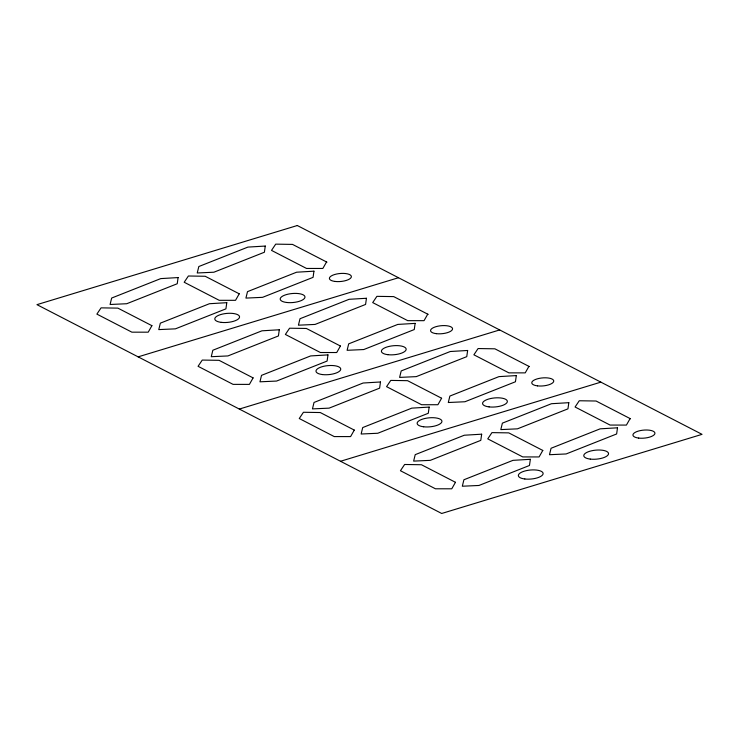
<?xml version="1.0" encoding="UTF-8"?>
<svg xmlns="http://www.w3.org/2000/svg" width="739" height="739" viewBox="0 0 739 739"><rect width="100%" height="100%" fill="white"/><g stroke="black" fill="none" stroke-linecap="round" stroke-linejoin="round"><path stroke-width="1.11" d="M326.546 261.957L322.851 268.46L306.519 268.451L271.518 250.392L275.702 244.138L292.524 244.406L326.961 262.169M427.733 314.167L424.038 320.671L407.706 320.652L372.705 302.593L376.89 296.348L393.711 296.607L428.149 314.38M528.921 366.368L525.226 372.872L508.894 372.862L473.893 354.803L478.078 348.549L494.899 348.817L529.336 366.581M630.108 418.579L626.413 425.082L610.081 425.064L575.081 407.004L579.265 400.76L596.087 401.018L630.524 418.791M138.138 356.854L398.487 277.725M239.325 409.064L499.675 329.936M340.513 461.275L600.862 382.146M178.108 277.568L177.231 283.748L126.729 303.729L110.083 304.486L111.663 298.039L160.76 278.603L178.108 277.568M226.79 302.685L225.912 308.865L175.411 328.846L158.765 329.603L160.345 323.155L209.442 303.72L226.79 302.685M265.264 246.059L264.396 252.239L213.885 272.22L197.239 272.977L198.819 266.53L247.916 247.094L265.264 246.059M279.296 329.77L278.418 335.949L227.917 355.939L211.271 356.697L212.841 350.24L261.948 330.813L279.296 329.77M313.946 271.176L313.077 277.356L262.567 297.337L245.921 298.094L247.5 291.646L296.598 272.211L313.946 271.176M327.977 354.886L327.1 361.066L276.598 381.056L259.952 381.814L261.523 375.357L310.629 355.93L327.977 354.886M366.452 298.27L365.583 304.44L315.073 324.43L298.427 325.188L300.006 318.731L349.104 299.304L366.452 298.27M380.483 381.98L379.606 388.16L329.104 408.14L312.458 408.898L314.029 402.45L363.135 383.014L380.483 381.98M415.133 323.386L414.265 329.557L363.754 349.547L347.108 350.304L348.688 343.847L397.785 324.421L415.133 323.386M429.165 407.097L428.287 413.277L377.786 433.257L361.14 434.015L362.71 427.567L411.817 408.131L429.165 407.097M467.639 350.471L466.762 356.651L416.26 376.631L399.614 377.398L401.194 370.941L450.291 351.505L467.639 350.471M481.671 434.19L480.793 440.361L430.292 460.351L413.646 461.108L415.216 454.651L464.314 435.225L481.671 434.19M516.321 375.588L515.443 381.767L464.942 401.748L448.296 402.515L449.875 396.058L498.973 376.622L516.321 375.588M530.353 459.307L529.475 465.478L478.974 485.468L462.328 486.225L463.898 479.768L512.995 460.342L530.353 459.307M568.827 402.681L567.949 408.852L517.448 428.842L500.802 429.599L502.381 423.142L551.479 403.716L568.827 402.681M617.508 427.798L616.631 433.969L566.129 453.958L549.483 454.716L551.063 448.259L600.16 428.832L617.508 427.798M151.911 325.677L148.216 332.18L131.884 332.171L96.883 314.112L101.067 307.858L117.889 308.126L151.911 325.677M239.233 293.817L235.529 300.32L219.197 300.311L184.196 282.252L188.39 275.998L205.202 276.266L239.233 293.817M253.098 377.888L249.403 384.391L233.071 384.372L198.07 366.313L202.255 360.069L219.077 360.327L253.098 377.888M340.42 346.028L336.716 352.531L320.384 352.512L285.383 334.453L289.577 328.208L306.389 328.467L340.42 346.028M354.286 430.089L350.591 436.592L334.25 436.583L299.258 418.523L303.443 412.27L320.264 412.538L354.286 430.089M441.608 398.229L437.904 404.732L421.572 404.723L386.571 386.663L390.755 380.409L407.577 380.677L441.608 398.229M455.473 482.299L451.769 488.802L435.437 488.784L400.436 470.725L404.63 464.48L421.452 464.739L455.473 482.299M542.795 450.439L539.091 456.942L522.759 456.924L487.758 438.864L491.943 432.62L508.765 432.878L542.795 450.439M297.3 225.524L36.95 304.653L441.7 513.476L702.05 434.347L297.3 225.524M590.267 459.095A12.434 4.517 -5.2 0 0 608.539 453.543A12.434 4.517 -5.2 0 0 589.667 451.298A12.434 4.517 -5.2 0 0 590.267 459.095M524.838 478.983A12.434 4.517 -5.2 0 0 543.119 473.431A12.434 4.517 -5.2 0 0 524.237 471.186A12.434 4.517 -5.2 0 0 524.838 478.983M638.69 438.079A11.048 4.018 -5.2 0 0 654.939 433.137A11.048 4.018 -5.2 0 0 638.163 431.142A11.048 4.018 -5.2 0 0 638.69 438.079M489.079 406.893A12.434 4.517 -5.2 0 0 507.351 401.332A12.434 4.517 -5.2 0 0 488.479 399.088A12.434 4.517 -5.2 0 0 489.079 406.893M423.65 426.782A12.434 4.517 -5.2 0 0 441.931 421.221A12.434 4.517 -5.2 0 0 423.05 418.976A12.434 4.517 -5.2 0 0 423.65 426.782M537.502 385.869A11.048 4.018 -5.2 0 0 553.751 380.936A11.048 4.018 -5.2 0 0 536.976 378.941A11.048 4.018 -5.2 0 0 537.502 385.869M387.892 354.683A12.434 4.517 -5.2 0 0 406.164 349.131A12.434 4.517 -5.2 0 0 387.291 346.887A12.434 4.517 -5.2 0 0 387.892 354.683M322.463 374.571A12.434 4.517 -5.2 0 0 340.744 369.02A12.434 4.517 -5.2 0 0 321.862 366.775A12.434 4.517 -5.2 0 0 322.463 374.571M436.315 333.668A11.048 4.018 -5.2 0 0 452.564 328.726A11.048 4.018 -5.2 0 0 435.788 326.73A11.048 4.018 -5.2 0 0 436.315 333.668M286.704 302.482A12.434 4.517 -5.2 0 0 304.976 296.921A12.434 4.517 -5.2 0 0 286.104 294.676A12.434 4.517 -5.2 0 0 286.704 302.482M221.275 322.361A12.434 4.517 -5.2 0 0 239.556 316.809A12.434 4.517 -5.2 0 0 220.675 314.565A12.434 4.517 -5.2 0 0 221.275 322.361M335.137 281.457A11.048 4.018 -5.2 0 0 351.376 276.525A11.048 4.018 -5.2 0 0 334.601 274.529A11.048 4.018 -5.2 0 0 335.137 281.457"/></g></svg>
